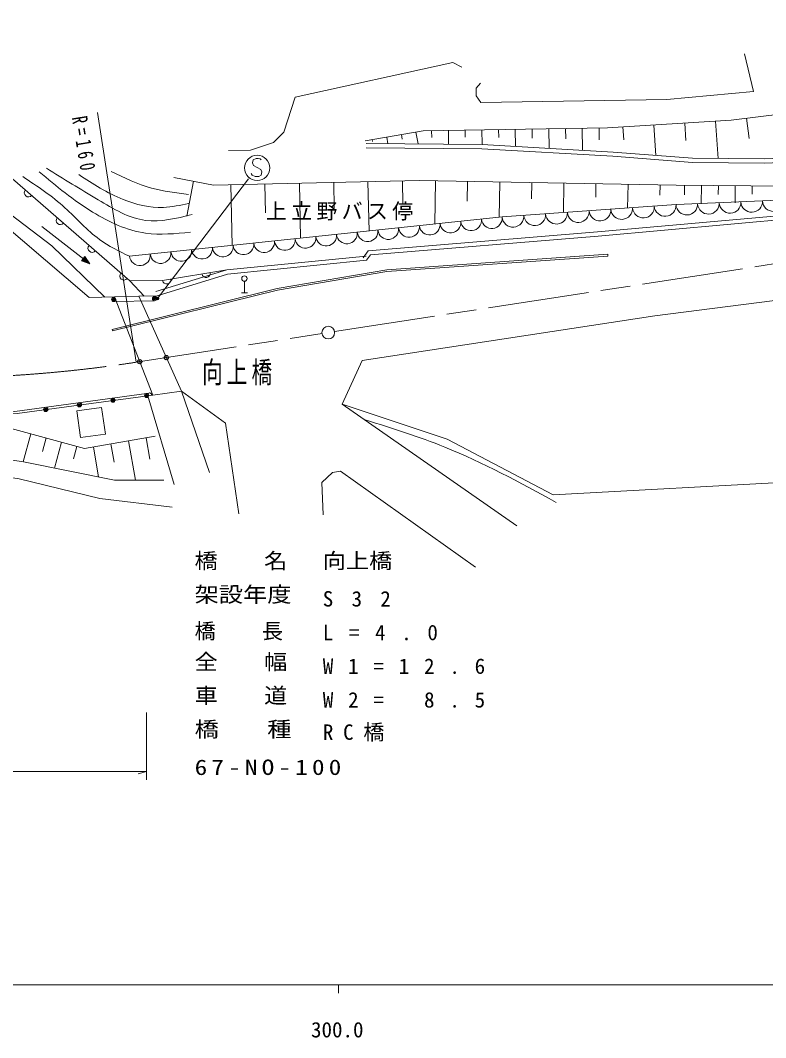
# Model space of a CAD drawing. Units: millimetres, scale not verified. Extents: x 40000 to 680000, y 20000 to 380000.
# Drawn here: x 330214 to 418711, y 198715 to 319519 of the extents above; entities that cross this region are included whole.
import ezdxf
from ezdxf.enums import TextEntityAlignment as Align

# ---------------------------------------------------------------- set-up
doc = ezdxf.new("R2010")
doc.units = ezdxf.units.MM
doc.header["$LTSCALE"] = 1000
doc.header["$PDMODE"] = 32
doc.header["$PDSIZE"] = 500
doc.linetypes.add('CHAIN', pattern=[18.5, 12, -1.5, 3.5, -1.5])
for name, color, linetype, lineweight in [('M-BGD', 7, 'Continuous', 13), ('M-BMK', 2, 'CHAIN', 13), ('M-BMK-SRVR', 3, 'Continuous', 13), ('M-STR-HTXT', 7, 'Continuous', 13), ('M-STR-STR1', 1, 'Continuous', 13), ('M-STR-STRC', 7, 'Continuous', 13), ('M-TTL-BAND', 7, 'Continuous', 13)]:
    doc.layers.add(name, color=color, linetype=linetype, lineweight=lineweight)
doc.layers.add('M-BGD-HTXT', color=7, linetype='Continuous')
doc.layers.add('M-OTRS', color=6, linetype='Continuous')
doc.styles.add('ＭＳ ゴシック', font='')
doc.styles.get('ＭＳ ゴシック').set_extended_font_data('MS Gothic')

msp = doc.modelspace()

# ---------------------------------------------------------------- linework, layer by layer
at = {"layer": 'M-BGD'}
for p, q in [((401758, 306855), (401856, 305314)), ((405430, 307088), (405659, 303481)), ((409102, 307322), (409233, 305255)), ((412774, 307555), (413057, 303112)), ((416438, 307899), (416737, 305490)), ((373731, 305651), (373866, 304872)), ((375459, 305951), (375554, 305403)), ((377187, 306250), (377432, 304837)), ((379045, 306416), (379057, 305618)), ((381033, 306446), (381059, 304802)), ((383022, 306477), (383035, 305630)), ((385010, 306508), (385037, 304764)), ((386998, 306538), (387013, 305595)), ((388986, 306569), (389018, 304538)), ((390974, 306600), (390991, 305512)), ((392963, 306630), (392999, 304312)), ((394951, 306661), (394970, 305430)), ((396939, 306692), (396979, 304086)), ((398927, 306723), (398949, 305348)), ((372003, 305352), (372043, 305120)), ((350790, 300411), (349975, 296272)), ((355188, 299992), (355346, 292785)), ((359264, 300081), (359340, 296648)), ((363341, 300171), (363485, 293643)), ((367418, 300260), (367486, 297166)), ((371494, 300350), (371623, 294501)), ((375571, 300440), (375631, 297685)), ((379514, 300452), (379426, 295324)), ((383324, 300386), (383284, 298056)), ((387134, 300321), (387062, 296129)), ((390944, 300255), (390911, 298334)), ((394754, 300190), (394694, 296683)), ((398564, 300124), (398537, 298539)), ((402374, 300059), (402326, 297226)), ((406185, 299993), (406163, 298745)), ((408090, 299960), (450132, 299572)), ((409091, 299951), (409080, 298808)), ((411093, 299933), (411072, 297729)), ((413095, 299914), (413085, 298853)), ((415097, 299896), (415078, 297855)), ((417099, 299877), (417090, 298897)), ((332755, 295050), (338450, 290603)), ((399967, 291734), (399981, 291535)), ((344933, 286778), (343196, 288595)), ((356819, 288539), (356820, 287179)), ((356460, 287179), (357180, 287179)), ((341294, 286125), (346153, 286230)), ((341116, 282824), (341164, 282630)), ((352662, 265814), (349336, 275476)), ((345479, 275264), (345182, 275223)), ((345361, 274934), (348476, 264418)), ((331446, 270425), (330539, 267110)), ((333272, 269926), (332835, 268329)), ((335097, 269426), (334256, 266353)), ((343069, 269587), (343884, 264899)), ((345162, 269950), (345601, 267425)), ((336923, 268927), (336519, 267450)), ((338882, 268859), (339504, 265282)), ((340976, 269223), (341351, 267061))]:
    msp.add_line(p, q, dxfattribs=at)
for points in [[(399921, 306738), (414610, 307672), (432888, 309936), (452335, 311669), (461971, 315527), (467620, 320779)], [(416190, 315559), (417267, 311085), (406959, 310119), (384911, 309774), (384345, 310567), (384345, 311473), (384854, 312040)], [(382645, 313965), (381569, 314531), (362860, 310392), (361502, 306257), (360256, 305011), (357538, 304104), (354932, 304047)], [(371139, 305202), (378051, 306400), (399921, 306738)], [(371272, 304897), (385042, 304764), (400589, 303881), (410044, 303135), (418557, 303069), (449387, 304370), (457167, 305051), (465201, 306113)], [(371267, 304397), (385026, 304264), (400555, 303382), (410023, 302635), (418565, 302569), (449419, 303871), (457221, 304554), (465190, 305607)], [(320074, 302257), (338386, 286590), (341382, 286676)], [(348430, 300876), (353150, 299947), (377609, 300485), (408090, 299960)], [(354732, 289877), (347099, 288629), (343196, 288595), (329292, 300687)], [(450607, 298974), (428606, 298503), (408068, 297634), (387422, 296167), (343182, 291503)], [(344287, 286759), (346461, 286821), (354831, 289385), (371314, 291032), (371773, 291682), (398805, 293906), (422436, 296014), (460180, 298202), (465540, 298547)], [(370905, 291320), (371499, 292161), (398762, 294404), (422399, 296513), (460148, 298701), (465050, 299017)], [(326583, 298332), (333938, 292754), (340261, 286644)], [(341116, 282824), (360726, 287676), (373723, 289905), (399967, 291734)], [(341164, 282630), (360767, 287480), (373747, 289706), (399981, 291535)], [(346314, 287300), (354732, 289877), (371264, 291530)], [(345182, 275223), (329562, 273061), (320725, 272956), (308753, 271874), (279879, 277056), (221564, 287575), (208053, 289319), (196543, 290189), (183290, 290340), (170496, 289618), (159449, 288279), (146813, 285913), (136794, 283803), (127549, 281283), (118661, 277993), (110595, 274446), (100374, 269459), (90767, 263548), (79905, 256336)], [(80008, 256194), (91041, 263375), (100522, 269248), (110748, 274218), (118875, 277776), (127736, 281108), (136766, 283594), (146897, 285756), (159597, 288016), (170575, 289261), (183331, 289998), (196652, 289888), (208138, 289101), (221629, 287354), (237349, 284367), (279882, 276814), (308726, 271628), (320861, 272703), (329836, 272819), (345934, 275013)], [(389161, 259501), (368443, 273946), (370812, 279139), (405552, 284424), (438994, 288722), (438939, 286239), (453361, 284210), (473907, 279643), (484406, 278630), (495723, 279141), (504923, 280159), (512599, 282588), (520247, 282364), (530012, 282762), (536447, 278756)], [(348251, 261714), (339643, 262724), (330064, 265085), (320613, 266545), (309177, 268005), (280147, 274243), (248851, 280536), (225489, 284749), (208371, 286939), (194292, 287836), (181353, 287607), (164926, 286197), (151241, 283943), (132396, 279494), (113762, 272457), (99361, 265422), (81014, 254814)], [(349336, 275476), (354587, 271696), (356170, 260904)], [(345479, 275264), (345558, 275275), (345609, 275272), (345672, 275250), (345716, 275226), (345751, 275191), (345789, 275135), (345806, 275087), (345810, 275058)], [(422640, 264774), (393498, 263159), (380899, 269789), (368443, 273946)], [(308726, 271628), (319870, 268730), (330569, 267105), (341384, 264898), (347256, 264900)], [(317544, 271753), (328707, 271175), (337836, 268677), (346208, 270132)], [(366188, 260794), (366018, 264632), (367260, 265817), (368219, 265987), (384252, 254589)]]:
    msp.add_lwpolyline(points, dxfattribs=at)
for points in [[(338450, 290603), (337859, 291471), (337465, 290966)], [(338355, 290677), (337853, 291399), (337533, 290989)], [(338261, 290751), (337848, 291327), (337602, 291012)], [(338166, 290825), (337843, 291255), (337670, 291035)], [(338072, 290899), (337837, 291183), (337739, 291057)], [(337946, 290997), (337832, 291111), (337807, 291080)], [(339870, 273561), (336905, 273153), (337341, 269982), (340306, 270390)]]:
    msp.add_lwpolyline(points, close=True, dxfattribs=at)
for centre, radius in [((356819, 288859), 320), ((341289, 286375), 250), ((341289, 286375), 150), ((341289, 286375), 50), ((346148, 286480), 250), ((346148, 286480), 150), ((346148, 286480), 50), ((341221, 274422), 250), ((341221, 274422), 150), ((341221, 274422), 50), ((345216, 274975), 250), ((345216, 274975), 150), ((345216, 274975), 50), ((333231, 273317), 250), ((333231, 273317), 150), ((333231, 273317), 50), ((337226, 273869), 250), ((337226, 273869), 150), ((337226, 273869), 50)]:
    msp.add_circle(centre, radius, dxfattribs=at)
for centre, radius, start, end in [((331182, 299043), 500, 138.98861, 318.98861), ((401616, 297175), 1294, 184.06536, 4.06536), ((404197, 297359), 1294, 184.06536, 4.06536), ((406778, 297542), 1294, 184.06536, 4.06536), ((409352, 297688), 1285, 182.42323, 2.42323), ((411919, 297797), 1285, 182.42323, 2.42323), ((414486, 297906), 1285, 182.42323, 2.42323), ((417054, 298014), 1285, 182.42323, 2.42323), ((419621, 298123), 1285, 182.42323, 2.42323), ((334963, 295755), 500, 138.98861, 318.98861), ((386193, 296037), 1236, 186.01756, 6.01756), ((388713, 296258), 1294, 184.06536, 4.06536), ((391293, 296442), 1294, 184.06536, 4.06536), ((393874, 296625), 1294, 184.06536, 4.06536), ((396455, 296809), 1294, 184.06536, 4.06536), ((399036, 296992), 1294, 184.06536, 4.06536), ((373904, 294742), 1236, 186.01756, 6.01756), ((376362, 295001), 1236, 186.01756, 6.01756), ((378820, 295260), 1236, 186.01756, 6.01756), ((381278, 295519), 1236, 186.01756, 6.01756), ((383736, 295778), 1236, 186.01756, 6.01756), ((361615, 293446), 1236, 186.01756, 6.01756), ((364073, 293705), 1236, 186.01756, 6.01756), ((366531, 293964), 1236, 186.01756, 6.01756), ((368989, 294223), 1236, 186.01756, 6.01756), ((371447, 294483), 1236, 186.01756, 6.01756), ((338744, 292467), 500, 138.98861, 318.98861), ((351784, 292410), 1236, 186.01756, 6.01756), ((354242, 292669), 1236, 186.01756, 6.01756), ((356700, 292928), 1236, 186.01756, 6.01756), ((359157, 293187), 1236, 186.01756, 6.01756), ((344411, 291633), 1236, 186.01756, 6.01756), ((346868, 291892), 1236, 186.01756, 6.01756), ((349326, 292151), 1236, 186.01756, 6.01756), ((342525, 289179), 500, 138.98861, 318.98861), ((347593, 288709), 500, 189.29002, 9.29002), ((352259, 289473), 500, 189.29002, 9.29002)]:
    msp.add_arc(centre, radius, start, end, dxfattribs=at)
for points, knots in [([(330496, 300964), (332233, 299810), (333970, 298656), (335516, 297259), (336890, 296018), (338114, 294585), (339598, 293507), (340697, 292709), (341939, 292106), (343182, 291503)], [0, 0, 0, 0, 1, 1, 1, 2, 2, 2, 3, 3, 3, 3]), ([(332466, 301527), (334491, 299835), (336517, 298143), (338800, 296744), (340744, 295552), (342875, 294571), (345086, 294259), (346835, 294012), (348634, 294183), (350434, 294354)], [0, 0, 0, 0, 1, 1, 1, 2, 2, 2, 3, 3, 3, 3]), ([(333310, 301949), (335328, 300708), (337346, 299467), (339456, 298198), (341254, 297117), (343119, 296015), (345086, 295760), (346874, 295528), (348748, 295997), (350621, 296465)], [0, 0, 0, 0, 1, 1, 1, 2, 2, 2, 3, 3, 3, 3]), ([(337157, 301200), (338844, 300101), (340531, 299002), (342411, 298246), (343932, 297634), (345578, 297245), (347196, 297309), (348204, 297348), (349201, 297563), (350198, 297779)], [0, 0, 0, 0, 1, 1, 1, 2, 2, 2, 3, 3, 3, 3]), ([(341003, 301576), (342570, 300821), (344137, 300066), (345788, 299607), (347216, 299210), (348707, 299034), (350198, 298857)], [0, 0, 0, 0, 1, 1, 1, 2, 2, 2, 2]), ([(371177, 272073), (374355, 271076), (377534, 270078), (380611, 268839), (385167, 267004), (389503, 264640), (393838, 262276)], [0, 0, 0, 0, 1, 1, 1, 2, 2, 2, 2])]:
    msp.add_open_spline(points, degree=3, knots=knots, dxfattribs=at)
at = {"layer": 'M-BMK'}
for p, q in [((367521, 282557), (423262, 291160)), ((343966, 278921), (366039, 282328))]:
    msp.add_line(p, q, dxfattribs=at)
msp.add_arc((319559, 437048), 160000, 259.94076, 278.7744, dxfattribs=at)
at = {"layer": 'M-BMK-SRVR'}
msp.add_circle((366780, 282442), 750, dxfattribs=at)
at = {"layer": 'M-OTRS'}
for p in [(344383, 278985), (347547, 279474)]:
    msp.add_point(p, dxfattribs=at)
at = {"layer": 'M-STR-HTXT'}
for p, q in [((343966, 278921), (339390, 308570)), ((345193, 229313), (345191, 237313)), ((98900, 230253), (345193, 230313)), ((345193, 230313), (344193, 230033))]:
    msp.add_line(p, q, dxfattribs=at)
at = {"layer": 'M-STR-STR1'}
for p, q in [((341382, 286676), (344287, 286759)), ((341382, 286676), (345934, 275013)), ((349336, 275476), (344287, 286759)), ((345934, 275013), (349336, 275476))]:
    msp.add_line(p, q, dxfattribs=at)
at = {"layer": 'M-STR-STRC'}
msp.add_line((357313, 300689), (346505, 286492), dxfattribs=at)
msp.add_lwpolyline([(358815, 302951), (358695, 303071), (358455, 303131), (358215, 303131), (357855, 302951), (357795, 302591), (357915, 302291), (358755, 301811), (358875, 301511), (358815, 301151), (358515, 300971), (358095, 300971), (357735, 301151), (357615, 301331)], dxfattribs=at)
for centre, radius in [((358335, 301991), 1500), ((346505, 286492), 150), ((346505, 286492), 90), ((346505, 286492), 30)]:
    msp.add_circle(centre, radius, dxfattribs=at)
at = {"layer": 'M-TTL-BAND'}
for p, q in [((40000, 205000), (579000, 205000)), ((368000, 205000), (368000, 204000))]:
    msp.add_line(p, q, dxfattribs=at)

# ---------------------------------------------------------------- texts
at = {"layer": 'M-BGD-HTXT', "insert": (359360, 295743), "char_height": 1833, "attachment_point": 7, "rotation": 0.014, "style": 'ＭＳ ゴシック'}
msp.add_mtext('\\T1.2;上立野バス停', dxfattribs=at)
at = {"layer": 'M-STR-HTXT', "insert": (336291, 307984), "char_height": 1833, "attachment_point": 7, "rotation": 279.314, "style": 'ＭＳ ゴシック'}
msp.add_mtext('\\T1.61;\\W0.7;R=160', dxfattribs=at)
at = {"layer": 'M-STR-STR1', "style": 'ＭＳ ゴシック'}
for s, width, p in [('橋\u3000\u3000名', 1.1, (350902, 253876)), ('向上橋', 1.1, (366124, 253880)), ('架設年度 ', 1.15, (350903, 249876)), ('全\u3000\u3000幅', 1.1, (350905, 241876)), ('車\u3000\u3000道', 1.1, (350906, 237876)), ('橋\u3000\u3000種 ', 1.15, (350907, 233876))]:
    msp.add_text(s, height=1833, rotation=0.014, dxfattribs=dict(at, width=width)).set_placement(p, align=Align.BOTTOM_LEFT)
at = {"layer": 'M-STR-STR1', "attachment_point": 7, "rotation": 0.014, "style": 'ＭＳ ゴシック'}
for s, insert, char_height in [('\\T1.2;\\W0.7;向上橋', (351785, 276173), 2566), ('\\T2.74;S32', (366125, 249880), 1833), ('\\T1.6;橋\\~\\~長', (350904, 245876), 1833), ('\\T2.49;L=4.0', (366126, 245880), 1833), ('\\T2.41;W1=12.6', (366127, 241880), 1833), ('\\T2.41;W2=\\~8.5', (366128, 237880), 1833), ('\\T1.93;RC橋', (366129, 233880), 1833), ('\\T1.33;\\W1.2;67-NO-100', (350908, 229876), 1833)]:
    msp.add_mtext(s, dxfattribs=dict(at, insert=insert, char_height=char_height))
at = {"layer": 'M-TTL-BAND', "style": 'ＭＳ ゴシック'}
msp.add_text('300.0', height=1833, dxfattribs=at).set_placement((367844, 198195), align=Align.BOTTOM_CENTER)

doc.saveas('drawing.dxf')
